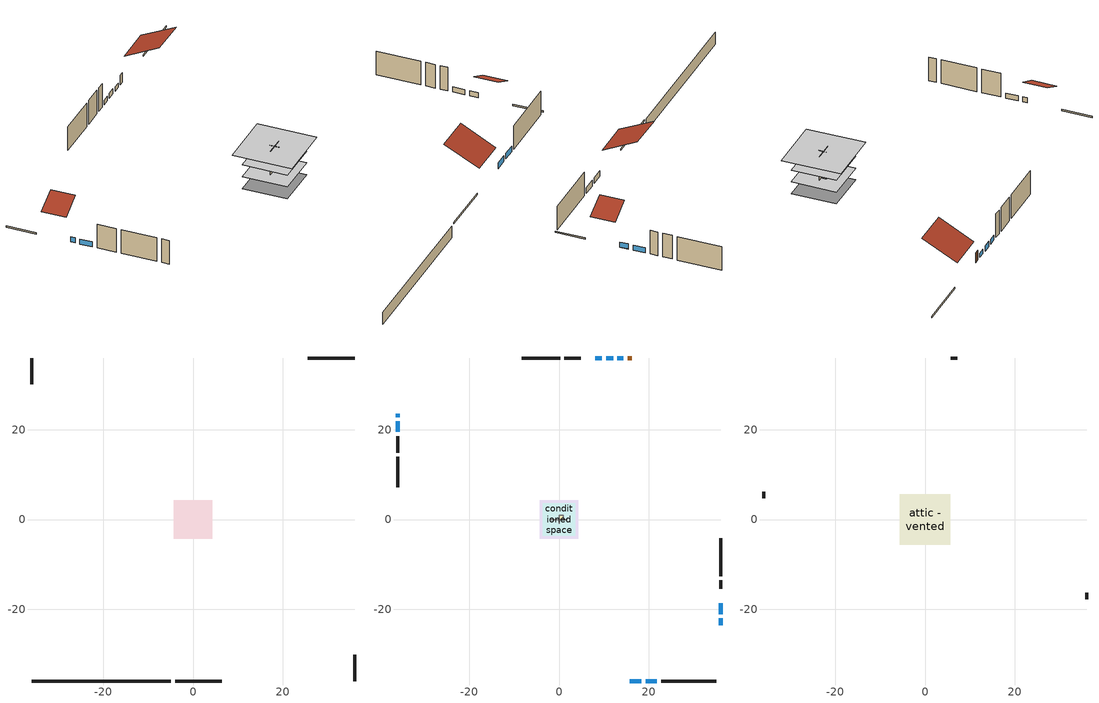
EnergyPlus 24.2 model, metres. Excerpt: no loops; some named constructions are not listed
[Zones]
basement - unconditioned
 floor foundation (Slab2 construction): -4.31,-4.31 -4.31,4.31 4.31,4.31 4.31,-4.31 z-2.13
 wall outside (RimJoist1 construction): -4,-35.96 6.39,-35.96 z0.3:0.61
 wall outside (RimJoist2 construction): -35.96,35.96 -35.96,30.17 z0.3:0.61
 wall outside (RimJoist3 construction): 35.96,35.96 25.56,35.96 z0.3:0.61
 wall outside (RimJoist4 construction): 35.96,-35.96 35.96,-30.17 z0.3:0.61
 wall foundation (FoundationWall1 construction): -35.96,-35.96 -4.93,-35.96 z-2.13:0.3
conditioned space
 floor to basement - unconditioned (Floor1 construction): -4.31,-4.31 -4.31,4.31 4.31,4.31 4.31,-4.31 z0.3
 floor to garage (Floor2 construction): -3.66,-3.66 -3.66,3.66 3.66,3.66 3.66,-3.66 z0.3
 floor adiabatic (AdiabaticFloorConstruction): -4.31,-4.31 -4.31,4.31 4.31,4.31 4.31,-4.31 z2.74
 wall outside (AdiabaticWallConstruction 1): 16.19,35.96 15.27,35.96 z0.3:2.34
 wall outside (AdiabaticWallConstruction): 15.77,-35.96 18.33,-35.96 / 19.26,-35.96 21.82,-35.96 z0.3:1.46; -35.96,23.57 -35.96,22.78 / 12.07,35.96 10.47,35.96 z0.3:1.37; -35.96,21.85 -35.96,19.48 / 35.96,-23.57 35.96,-21.99 / 35.96,-21.06 35.96,-18.69 z0.3:1.34; 14.34,35.96 13,35.96 z0.3:1.19; 9.55,35.96 8.08,35.96 z0.3:1.28
 wall outside (Wall3 construction): 22.75,-35.96 35.03,-35.96 z0.3:5.18
 wall outside (Wall4 construction): -35.96,13.97 -35.96,7.15 z0.3:5.18
 wall outside (Wall7 construction): 0.26,35.96 -8.31,35.96 z0.3:5.18
 wall outside (Wall8 construction): 35.96,-12.63 35.96,-4.15 z0.3:5.18
 wall to garage (Wall5 construction): 1.83,0 -1.83,0 z0.3:5.18
 wall to garage (Wall6 construction): 0,0.91 0,-0.91 z0.3:5.18
 window (WindowConstruction): 15.77,-35.96 18.33,-35.96 z0.3:1.46
 window (WindowConstruction 1): 19.26,-35.96 21.82,-35.96 z0.3:1.46
 window (WindowConstruction 2): -35.96,23.57 -35.96,22.78 z0.3:1.37
 window (WindowConstruction 3): -35.96,21.85 -35.96,19.48 z0.3:1.34
 window (WindowConstruction 4): 14.34,35.96 13,35.96 z0.3:1.19
 window (WindowConstruction 5): 12.07,35.96 10.47,35.96 z0.3:1.37
 window (WindowConstruction 6): 9.55,35.96 8.08,35.96 z0.3:1.28
 window (WindowConstruction 7): 35.96,-23.57 35.96,-21.99 z0.3:1.34
 window (WindowConstruction 8): 35.96,-21.06 35.96,-18.69 z0.3:1.34
 door (Door): 16.19,35.96 15.27,35.96 z0.3:2.34
 ceiling adiabatic (AdiabaticFloorConstruction): 4.31,-4.31 4.31,4.31 -4.31,4.31 -4.31,-4.31 z2.74
furnace airloop ret air zone
 floor adiabatic (AdiabaticConst): 0,0 0,1 1,1 1,0 z0
 wall adiabatic (AdiabaticConst): 0,1 0,0 1,0 1,1 0,1 z0:1
 ceiling adiabatic (AdiabaticConst): 1,0 1,1 0,1 0,0 z1
garage
 floor foundation (Slab1 construction): -3.66,-3.66 -3.66,3.66 3.66,3.66 3.66,-3.66 z0
 wall outside (Wall1 construction): -35.96,18.56 -35.96,14.9 z0.3:5.18
 wall outside (Wall12 construction): 35.96,-15.39 35.96,-13.56 z0.3:5.18
 wall outside (Wall2 construction): 4.85,35.96 1.19,35.96 z0.3:5.18
attic - vented
 floor to conditioned space (Floor3 construction Reversed): -5.66,-5.66 -5.66,5.66 5.66,5.66 5.66,-5.66 z5.18
 wall outside (Wall10 construction): 35.96,-17.76 35.96,-16.32 z0.3:5.18
 wall outside (Wall11 construction): 7.15,35.96 5.78,35.96 z0.3:5.18
 wall outside (Wall9 construction): -35.96,6.22 -35.96,4.78 z0.3:5.18
 roof outside (Roof1 construction): 14.84,-35.96,5.18 14.84,-29.23,8.55 7.32,-29.23,8.55 7.32,-35.96,5.18
 roof outside (Roof2 construction): -35.96,24.5,5.18 -31.72,24.5,7.3 -31.72,29.24,7.3 -35.96,29.24,5.18
 roof outside (Roof3 construction): 35.96,-24.5,5.18 31.72,-24.5,7.3 31.72,-29.24,7.3 35.96,-29.24,5.18
 roof outside (Roof4 construction): 17.11,35.96,5.18 17.11,29.23,8.55 24.64,29.23,8.55 24.64,35.96,5.18
[Material] Roughness=Rough; Thermal Absorptance=0.9
Name | Thickness {m} | Conductivity {W/m-K} | Density {kg/m3} | Specific Heat {J/kg-K} | Solar Absorptance | Visible Absorptance
ceiling loosefill ins | 0.254 | 0.0480833 | 16.02 | 1046.75 | 0.7 | 0.7
ceiling stud and cavity | 0.1397 | 0.104117 | 65.682 | 1177.47 | 0.7 | 0.7
floor covering | 0.0127 | 0.0433444 | 54.468 | 1339.84 | 0.6 | 0.6
floor stud and cavity | 0.1397 | 0.923637 | 92.3553 | 1139.71 | 0.7 | 0.7
gypsum board | 0.0127 | 0.160291 | 801 | 837.4 | 0.6 | 0.6
osb sheathing 0.5 in. 2; osb sheathing 0.5 in. 3 | 0.0127 | 0.115458 | 512.64 | 1214.23 | 0.7 | 0.7
osb sheathing 0.75 in. | 0.01905 | 0.115458 | 512.64 | 1214.23 | 0.7 | 0.7
wall stud and cavity 2 | 0.1397 | 0.335416 | 139.0536 | 1170.24 | 0.7 | 0.7
[Construction]
Floor1 construction Reversed: floor covering, osb sheathing 0.75 in., floor stud and cavity
Floor3 construction: ceiling loosefill ins, ceiling stud and cavity, gypsum board
Wall5 construction Reversed: gypsum board, wall stud and cavity 2, osb sheathing 0.5 in. 2
Wall6 construction Reversed: gypsum board, wall stud and cavity 2, osb sheathing 0.5 in. 3
[EnergyManagementSystem:Program]
water_heater_InletAir: Set water_heater_Tamb_act = water_heater_amb_temp; Set water_heater_RHamb_act = 0; Set water_heater_RHamb_act = water_heater_RHamb_act + (water_heater_amb_rh / 100) / 1; Set water_heater_sens_act = (0 - water_heater_sens_cool - (water_heater_tl + water_heater_fan_pwr)) / 1; Set water_heater_lat_act = (0 - water_heater_lat_cool) / 1
[EnergyManagementSystem:Subroutine]
furnace_airloop_0_duct_subroutine: Set AH_MFR = furnace_airloop_AH_MFR / 1; If AH_MFR > 0; Set AH_Tout = furnace_airloop_AH_Tout; Set AH_Wout = furnace_airloop_AH_Wout; Set RA_T = furnace_airloop_RA_T; Set RA_W = furnace_airloop_Ra_W; Set Fan_RTF = furnace_airloop_Fan_RTF; Set DZ_T = furnace_airloop_0_DZ_T; Set DZ_W = furnace_airloop_0_DZ_W; Set AH_VFR = furnace_airloop_AH_VFR / 1; Set h_SA = (@HFnTdbW AH_Tout AH_Wout); Set h_RA = (@HFnTdbW RA_T RA_W); Set h_fg = (@HfgAirFnWTdb AH_Wout AH_Tout); Set h_DZ = (@HFnTdbW DZ_T DZ_W); Set air_cp = 1006.0; Set f_sup = 0.067; Set f_ret = 0.033; Set sup_lk_mfr = f_sup * AH_MFR; Set ret_lk_mfr = f_ret * AH_MFR; Set SupTotLkToCond = sup_lk_mfr*(h_RA - h_SA); Set SupLatLkToCond = sup_lk_mfr*h_fg*(RA_W-AH_Wout); Set SupSensLkToCond = SupTotLkToCond-SupLatLkToCond; Set supply_ua = 136.917; Set eTm = 0-((Fan_RTF/(AH_MFR*air_cp))*supply_ua); Set t_sup = DZ_T+((AH_Tout-DZ_T)*(@Exp eTm)); Set SupCondToCond = AH_MFR*air_cp*(t_sup-AH_Tout); Set SupCondToDZ = 0-SupCondToCond; Set return_ua = 50.71; Set eTm = 0-((Fan_RTF/(AH_MFR*air_cp))*return_ua); Set t_ret = DZ_T+((RA_T-DZ_T)*(@Exp eTm)); Set RetCondToRP = AH_MFR*air_cp*(t_ret-RA_T); Set RetCondToDZ = 0-RetCondToRP; Set RetLatLkToRP = 0; Set RetSensLkToRP = ret_lk_mfr*air_cp*(DZ_T-RA_T); Set SupTotLkToDZ = sup_lk_mfr*(h_SA-h_DZ); Set SupLatLkToDZ = sup_lk_mfr*h_fg*(AH_Wout-DZ_W); Set SupSensLkToDZ = SupTotLkToDZ-SupLatLkToDZ; Set FracOutsideToCond = 0.5; Set FracOutsideToDZ = 0.0; Set FracCondToOutside = 0.0; Set FracDZToOutside = 0.5; Set FracDZToCond = 0.5; Set FracCondToDZ = 0.0; Set lk_imbal_vfr = @ABS(f_sup - f_ret) * AH_VFR; Set ImbalLkCondToDZ = lk_imbal_vfr * FracCondToDZ; Set ImbalLkDZToCond = lk_imbal_vfr * FracDZToCond; Set ImbalLkOutsideToCond = lk_imbal_vfr * FracOutsideToCond; Set ImbalLkOutsideToDZ = lk_imbal_vfr * FracOutsideToDZ; Set ImbalLkCondToOutside = lk_imbal_vfr * FracCondToOutside; Set ImbalLkDZToOutside = lk_imbal_vfr * FracDZToOutside; Else; Set SupLatLkToCond = 0; Set SupSensLkToCond = 0; Set SupCondToCond = 0; Set RetCondToRP = 0; Set RetLatLkToRP = 0; Set RetSensLkToRP = 0; Set RetCondToDZ = 0; Set SupCondToDZ = 0; Set SupLatLkToDZ = 0; Set SupSensLkToDZ = 0; Set ImbalLkCondToDZ = 0; Set ImbalLkDZToCond = 0; Set ImbalLkOutsideToCond = 0; Set ImbalLkOutsideToDZ = 0; Set ImbalLkCondToOutside = 0; Set ImbalLkDZToOutside = 0; EndIf; Set furnace_airloop_0_SupLatLkToCond = SupLatLkToCond; Set furnace_airloop_0_SupSensLkToCond = SupSensLkToCond; Set furnace_airloop_0_SupCondToLv = SupCondToCond; Set furnace_airloop_0_RetCondToRP = RetCondToRP; Set furnace_airloop_0_RetLatLkToRP = RetLatLkToRP; Set furnace_airloop_0_RetSensLkToRP = RetSensLkToRP; Set furnace_airloop_0_RetCondToDZ = RetCondToDZ; Set furnace_airloop_0_SupCondToDZ = SupCondToDZ; Set furnace_airloop_0_SupLatLkToDZ = SupLatLkToDZ; Set furnace_airloop_0_SupSensLkToDZ = SupSensLkToDZ; Set furnace_airloop_0_ZoneMixCondToDZ = ImbalLkCondToDZ; Set furnace_airloop_0_ZoneMixDZToCond = ImbalLkDZToCond; Set furnace_airloop_0_DuctImbalLkSupFanEquivCond = ImbalLkCondToOutside; Set furnace_airloop_0_DuctImbalLkExhFanEquivCond = ImbalLkOutsideToCond; Set furnace_airloop_0_DuctImbalLkSupFanEquivDZ = ImbalLkDZToOutside; Set furnace_airloop_0_DuctImbalLkExhFanEquivDZ = ImbalLkOutsideToDZ
[EnergyManagementSystem:ProgramCallingManager]
basement_unconditioned_1_duct_leakage_imbalance_infil_program_calling_manager: BeginZoneTimestepAfterInitHeatBalance; basement_unconditioned_1_duct_leakage_imbalance_infil_program
component_loads_program_calling_manager: EndOfZoneTimestepAfterZoneReporting; component_loads_program
fridge_schedule_program_calling_manager: BeginZoneTimestepAfterInitHeatBalance; fridge_schedule_program
furnace_airloop_0_duct_program_calling_manager: EndOfSystemTimestepAfterHVACReporting; furnace_airloop_0_duct_program
furnace_supply_fan_disaggregate_program_calling_manager: EndOfSystemTimestepBeforeHVACReporting; furnace_supply_fan_disaggregate_program
infil_program_calling_manager: BeginZoneTimestepAfterInitHeatBalance; infil_program
natural_vent_program_calling_manager: BeginZoneTimestepAfterInitHeatBalance; natural_vent_program
total_airflows_program_calling_manager: EndOfZoneTimestepAfterZoneReporting; total_airflows_program
total_loads_program_calling_manager: EndOfZoneTimestepAfterZoneReporting; total_loads_program
unmet_hours_program_calling_manager: EndOfZoneTimestepBeforeZoneReporting; unmet_hours_program
water_heater_hpwh_EC_adj_ProgramManager: EndOfSystemTimestepBeforeHVACReporting; water_heater_hpwh_EC_adj
water_heater_ProgramManager: InsideHVACSystemIterationLoop; water_heater_Control; water_heater_InletAir
[EnergyManagementSystem:OutputVariable]
Name | EMS Variable | Type of Data in Variable | Update Frequency | EMS Program or Subroutine | Units
furnace supply fan disaggregate htg primary | furnace_supply_fan_primary_htg | Summed | SystemTimestep | furnace_supply_fan_disaggregate_program | J
loads_htg_tot_peakload_outvar; loads_htg_tot_annual_outvar; loads_htg_tot_timeseries_outvar | loads_htg_tot | Summed | ZoneTimestep | total_loads_program | J
loads_clg_tot_peakload_outvar; loads_clg_tot_annual_outvar; loads_clg_tot_timeseries_outvar | loads_clg_tot | Summed | ZoneTimestep | total_loads_program | J
htg_unmet_hours_annual_outvar; htg_unmet_hours_timeseries_outvar | htg_unmet_hours | Summed | ZoneTimestep | unmet_hours_program | hr
clg_unmet_hours_annual_outvar; clg_unmet_hours_timeseries_outvar | clg_unmet_hours | Summed | ZoneTimestep | unmet_hours_program | hr
loads_htg_roofs_annual_outvar; loads_htg_roofs_timeseries_outvar | loads_htg_roofs | Summed | ZoneTimestep | component_loads_program | J
loads_htg_ceilings_annual_outvar; loads_htg_ceilings_timeseries_outvar | loads_htg_ceilings | Summed | ZoneTimestep | component_loads_program | J
loads_htg_walls_annual_outvar; loads_htg_walls_timeseries_outvar | loads_htg_walls | Summed | ZoneTimestep | component_loads_program | J
loads_htg_rim_joists_annual_outvar; loads_htg_rim_joists_timeseries_outvar | loads_htg_rim_joists | Summed | ZoneTimestep | component_loads_program | J
loads_htg_foundation_walls_annual_outvar; loads_htg_foundation_walls_timeseries_outvar | loads_htg_foundation_walls | Summed | ZoneTimestep | component_loads_program | J
loads_htg_doors_annual_outvar; loads_htg_doors_timeseries_outvar | loads_htg_doors | Summed | ZoneTimestep | component_loads_program | J
loads_htg_windows_conduction_annual_outvar; loads_htg_windows_conduction_timeseries_outvar | loads_htg_windows_conduction | Summed | ZoneTimestep | component_loads_program | J
loads_htg_windows_solar_annual_outvar; loads_htg_windows_solar_timeseries_outvar | loads_htg_windows_solar | Summed | ZoneTimestep | component_loads_program | J
loads_htg_skylights_conduction_annual_outvar; loads_htg_skylights_conduction_timeseries_outvar | loads_htg_skylights_conduction | Summed | ZoneTimestep | component_loads_program | J
loads_htg_skylights_solar_annual_outvar; loads_htg_skylights_solar_timeseries_outvar | loads_htg_skylights_solar | Summed | ZoneTimestep | component_loads_program | J
loads_htg_floors_annual_outvar; loads_htg_floors_timeseries_outvar | loads_htg_floors | Summed | ZoneTimestep | component_loads_program | J
loads_htg_slabs_annual_outvar; loads_htg_slabs_timeseries_outvar | loads_htg_slabs | Summed | ZoneTimestep | component_loads_program | J
loads_htg_internal_mass_annual_outvar; loads_htg_internal_mass_timeseries_outvar | loads_htg_internal_mass | Summed | ZoneTimestep | component_loads_program | J
loads_htg_infil_annual_outvar; loads_htg_infil_timeseries_outvar | loads_htg_infil | Summed | ZoneTimestep | component_loads_program | J
loads_htg_natvent_annual_outvar; loads_htg_natvent_timeseries_outvar | loads_htg_natvent | Summed | ZoneTimestep | component_loads_program | J
loads_htg_mechvent_annual_outvar; loads_htg_mechvent_timeseries_outvar | loads_htg_mechvent | Summed | ZoneTimestep | component_loads_program | J
loads_htg_whf_annual_outvar; loads_htg_whf_timeseries_outvar | loads_htg_whf | Summed | ZoneTimestep | component_loads_program | J
loads_htg_ducts_annual_outvar; loads_htg_ducts_timeseries_outvar | loads_htg_ducts | Summed | ZoneTimestep | component_loads_program | J
loads_htg_intgains_annual_outvar; loads_htg_intgains_timeseries_outvar | loads_htg_intgains | Summed | ZoneTimestep | component_loads_program | J
loads_htg_lighting_annual_outvar; loads_htg_lighting_timeseries_outvar | loads_htg_lighting | Summed | ZoneTimestep | component_loads_program | J
loads_clg_roofs_annual_outvar; loads_clg_roofs_timeseries_outvar | loads_clg_roofs | Summed | ZoneTimestep | component_loads_program | J
loads_clg_ceilings_annual_outvar; loads_clg_ceilings_timeseries_outvar | loads_clg_ceilings | Summed | ZoneTimestep | component_loads_program | J
loads_clg_walls_annual_outvar; loads_clg_walls_timeseries_outvar | loads_clg_walls | Summed | ZoneTimestep | component_loads_program | J
loads_clg_rim_joists_annual_outvar; loads_clg_rim_joists_timeseries_outvar | loads_clg_rim_joists | Summed | ZoneTimestep | component_loads_program | J
loads_clg_foundation_walls_annual_outvar; loads_clg_foundation_walls_timeseries_outvar | loads_clg_foundation_walls | Summed | ZoneTimestep | component_loads_program | J
loads_clg_doors_annual_outvar; loads_clg_doors_timeseries_outvar | loads_clg_doors | Summed | ZoneTimestep | component_loads_program | J
loads_clg_windows_conduction_annual_outvar; loads_clg_windows_conduction_timeseries_outvar | loads_clg_windows_conduction | Summed | ZoneTimestep | component_loads_program | J
loads_clg_windows_solar_annual_outvar; loads_clg_windows_solar_timeseries_outvar | loads_clg_windows_solar | Summed | ZoneTimestep | component_loads_program | J
loads_clg_skylights_conduction_annual_outvar; loads_clg_skylights_conduction_timeseries_outvar | loads_clg_skylights_conduction | Summed | ZoneTimestep | component_loads_program | J
loads_clg_skylights_solar_annual_outvar; loads_clg_skylights_solar_timeseries_outvar | loads_clg_skylights_solar | Summed | ZoneTimestep | component_loads_program | J
loads_clg_floors_annual_outvar; loads_clg_floors_timeseries_outvar | loads_clg_floors | Summed | ZoneTimestep | component_loads_program | J
loads_clg_slabs_annual_outvar; loads_clg_slabs_timeseries_outvar | loads_clg_slabs | Summed | ZoneTimestep | component_loads_program | J
loads_clg_internal_mass_annual_outvar; loads_clg_internal_mass_timeseries_outvar | loads_clg_internal_mass | Summed | ZoneTimestep | component_loads_program | J
loads_clg_infil_annual_outvar; loads_clg_infil_timeseries_outvar | loads_clg_infil | Summed | ZoneTimestep | component_loads_program | J
loads_clg_natvent_annual_outvar; loads_clg_natvent_timeseries_outvar | loads_clg_natvent | Summed | ZoneTimestep | component_loads_program | J
loads_clg_mechvent_annual_outvar; loads_clg_mechvent_timeseries_outvar | loads_clg_mechvent | Summed | ZoneTimestep | component_loads_program | J
loads_clg_whf_annual_outvar; loads_clg_whf_timeseries_outvar | loads_clg_whf | Summed | ZoneTimestep | component_loads_program | J
loads_clg_ducts_annual_outvar; loads_clg_ducts_timeseries_outvar | loads_clg_ducts | Summed | ZoneTimestep | component_loads_program | J
loads_clg_intgains_annual_outvar; loads_clg_intgains_timeseries_outvar | loads_clg_intgains | Summed | ZoneTimestep | component_loads_program | J
loads_clg_lighting_annual_outvar; loads_clg_lighting_timeseries_outvar | loads_clg_lighting | Summed | ZoneTimestep | component_loads_program | J
total_infil_flow_rate_timeseries_outvar | total_infil_flow_rate | Averaged | ZoneTimestep | total_airflows_program | m^3/s
total_mechvent_flow_rate_timeseries_outvar | total_mechvent_flow_rate | Averaged | ZoneTimestep | total_airflows_program | m^3/s
total_natvent_flow_rate_timeseries_outvar | total_natvent_flow_rate | Averaged | ZoneTimestep | total_airflows_program | m^3/s
total_whf_flow_rate_timeseries_outvar | total_whf_flow_rate | Averaged | ZoneTimestep | total_airflows_program | m^3/s
[Schedule:Day:Interval]
cooling season schedule day; cooling season schedule day 2; cooling season schedule default day; natural vent schedule default day: No, 24:00, 0
cooling season schedule day 1; natural vent schedule day: No, 24:00, 1
exterior lighting schedule day 10: No, 01:00, 0.552381, 03:00, 0.510952, 05:00, 0.483333, 06:00, 0.538571, 07:00, 0.607619, 08:00, 0.56619, 09:00, 0.428095, 10:00, 0.345238, 12:00, 0.331429, 13:00, 0.345238, 14:00, 0.386667, 15:00, 0.414286, 16:00, 0.483333, 17:00, 0.607619, 18:00, 0.773333, 19:00, 0.88381, 20:00, 0.939048, 21:00, 0.966667, 22:00, 0.897619, 23:00, 0.773333, 24:00, 0.649048
exterior lighting schedule day 11: No, 01:00, 0.571429, 03:00, 0.528571, 05:00, 0.5, 06:00, 0.557143, 07:00, 0.628571, 08:00, 0.585714, 09:00, 0.442857, 10:00, 0.357143, 12:00, 0.342857, 13:00, 0.357143, 14:00, 0.4, 15:00, 0.428571, 16:00, 0.5, 17:00, 0.628571, 18:00, 0.8, 19:00, 0.914286, 20:00, 0.971429, 21:00, 1, 22:00, 0.928571, 23:00, 0.8, 24:00, 0.671429
exterior lighting schedule day 2: No, 01:00, 0.485714, 03:00, 0.449286, 05:00, 0.425, 06:00, 0.473571, 07:00, 0.534286, 08:00, 0.497857, 09:00, 0.376429, 10:00, 0.303571, 12:00, 0.291429, 13:00, 0.303571, 14:00, 0.34, 15:00, 0.364286, 16:00, 0.425, 17:00, 0.534286, 18:00, 0.68, 19:00, 0.777143, 20:00, 0.825714, 21:00, 0.85, 22:00, 0.789286, 23:00, 0.68, 24:00, 0.570714
exterior lighting schedule day 3: No, 01:00, 0.442857, 03:00, 0.409643, 05:00, 0.3875, 06:00, 0.431786, 07:00, 0.487143, 08:00, 0.453929, 09:00, 0.343214, 10:00, 0.276786, 12:00, 0.265714, 13:00, 0.276786, 14:00, 0.31, 15:00, 0.332143, 16:00, 0.3875, 17:00, 0.487143, 18:00, 0.62, 19:00, 0.708571, 20:00, 0.752857, 21:00, 0.775, 22:00, 0.719643, 23:00, 0.62, 24:00, 0.520357
exterior lighting schedule day 4: No, 01:00, 0.4, 03:00, 0.37, 05:00, 0.35, 06:00, 0.39, 07:00, 0.44, 08:00, 0.41, 09:00, 0.31, 10:00, 0.25, 12:00, 0.24, 13:00, 0.25, 14:00, 0.28, 15:00, 0.3, 16:00, 0.35, 17:00, 0.44, 18:00, 0.56, 19:00, 0.64, 20:00, 0.68, 21:00, 0.7, 22:00, 0.65, 23:00, 0.56, 24:00, 0.47
exterior lighting schedule day 5: No, 01:00, 0.380952, 03:00, 0.352381, 05:00, 0.333333, 06:00, 0.371429, 07:00, 0.419048, 08:00, 0.390476, 09:00, 0.295238, 10:00, 0.238095, 12:00, 0.228571, 13:00, 0.238095, 14:00, 0.266667, 15:00, 0.285714, 16:00, 0.333333, 17:00, 0.419048, 18:00, 0.533333, 19:00, 0.609524, 20:00, 0.647619, 21:00, 0.666667, 22:00, 0.619048, 23:00, 0.533333, 24:00, 0.447619
exterior lighting schedule day 6: No, 01:00, 0.390476, 03:00, 0.36119, 05:00, 0.341667, 06:00, 0.380714, 07:00, 0.429524, 08:00, 0.400238, 09:00, 0.302619, 10:00, 0.244048, 12:00, 0.234286, 13:00, 0.244048, 14:00, 0.273333, 15:00, 0.292857, 16:00, 0.341667, 17:00, 0.429524, 18:00, 0.546667, 19:00, 0.624762, 20:00, 0.66381, 21:00, 0.683333, 22:00, 0.634524, 23:00, 0.546667, 24:00, 0.45881
exterior lighting schedule day 7: No, 01:00, 0.419048, 03:00, 0.387619, 05:00, 0.366667, 06:00, 0.408571, 07:00, 0.460952, 08:00, 0.429524, 09:00, 0.324762, 10:00, 0.261905, 12:00, 0.251429, 13:00, 0.261905, 14:00, 0.293333, 15:00, 0.314286, 16:00, 0.366667, 17:00, 0.460952, 18:00, 0.586667, 19:00, 0.670476, 20:00, 0.712381, 21:00, 0.733333, 22:00, 0.680952, 23:00, 0.586667, 24:00, 0.492381
exterior lighting schedule day 8: No, 01:00, 0.466667, 03:00, 0.431667, 05:00, 0.408333, 06:00, 0.455, 07:00, 0.513333, 08:00, 0.478333, 09:00, 0.361667, 10:00, 0.291667, 12:00, 0.28, 13:00, 0.291667, 14:00, 0.326667, 15:00, 0.35, 16:00, 0.408333, 17:00, 0.513333, 18:00, 0.653333, 19:00, 0.746667, 20:00, 0.793333, 21:00, 0.816667, 22:00, 0.758333, 23:00, 0.653333, 24:00, 0.548333
exterior lighting schedule day 9: No, 01:00, 0.509524, 03:00, 0.47131, 05:00, 0.445833, 06:00, 0.496786, 07:00, 0.560476, 08:00, 0.522262, 09:00, 0.394881, 10:00, 0.318452, 12:00, 0.305714, 13:00, 0.318452, 14:00, 0.356667, 15:00, 0.382143, 16:00, 0.445833, 17:00, 0.560476, 18:00, 0.713333, 19:00, 0.815238, 20:00, 0.86619, 21:00, 0.891667, 22:00, 0.827976, 23:00, 0.713333, 24:00, 0.59869
[Schedule:Week:Daily]
cooling season schedule Week Rule - Jan1-May26: cooling season schedule day, cooling season schedule day, cooling season schedule day, cooling season schedule day, cooling season schedule day, cooling season schedule day, cooling season schedule day, cooling season schedule default day, cooling season schedule default day, cooling season schedule default day, cooling season schedule default day, cooling season schedule default day
cooling season schedule Week Rule - May27-Jun2: cooling season schedule day, cooling season schedule day, cooling season schedule day, cooling season schedule day, cooling season schedule day, cooling season schedule day 1, cooling season schedule day 1, cooling season schedule default day, cooling season schedule default day, cooling season schedule default day, cooling season schedule default day, cooling season schedule default day
cooling season schedule Week Rule - Jun3-Sep29: cooling season schedule day 1, cooling season schedule day 1, cooling season schedule day 1, cooling season schedule day 1, cooling season schedule day 1, cooling season schedule day 1, cooling season schedule day 1, cooling season schedule default day, cooling season schedule default day, cooling season schedule default day, cooling season schedule default day, cooling season schedule default day
cooling season schedule Week Rule - Sep30-Oct6: cooling season schedule day 1, cooling season schedule day 2, cooling season schedule day 2, cooling season schedule day 2, cooling season schedule day 2, cooling season schedule day 2, cooling season schedule day 2, cooling season schedule default day, cooling season schedule default day, cooling season schedule default day, cooling season schedule default day, cooling season schedule default day
cooling season schedule Week Rule - Oct7-Dec31: cooling season schedule day 2, cooling season schedule day 2, cooling season schedule day 2, cooling season schedule day 2, cooling season schedule day 2, cooling season schedule day 2, cooling season schedule day 2, cooling season schedule default day, cooling season schedule default day, cooling season schedule default day, cooling season schedule default day, cooling season schedule default day
natural vent schedule Week Rule - Jan1-Jan6: natural vent schedule day, natural vent schedule day, natural vent schedule default day, natural vent schedule day, natural vent schedule default day, natural vent schedule day, natural vent schedule default day, natural vent schedule default day, natural vent schedule default day, natural vent schedule default day, natural vent schedule default day, natural vent schedule default day
natural vent schedule Week Rule - Jan7-Dec31: natural vent schedule default day, natural vent schedule day, natural vent schedule default day, natural vent schedule day, natural vent schedule default day, natural vent schedule day, natural vent schedule default day, natural vent schedule default day, natural vent schedule default day, natural vent schedule default day, natural vent schedule default day, natural vent schedule default day
[Schedule:Year]
cooling season schedule: cooling season schedule Week Rule - Jan1-May26, 1, 1, 5, 26, cooling season schedule Week Rule - May27-Jun2, 5, 27, 6, 2, cooling season schedule Week Rule - Jun3-Sep29, 6, 3, 9, 29, cooling season schedule Week Rule - Sep30-Oct6, 9, 30, 10, 6, cooling season schedule Week Rule - Oct7-Dec31, 10, 7, 12, 31
natural vent schedule: natural vent schedule Week Rule - Jan1-Jan6, 1, 1, 1, 6, natural vent schedule Week Rule - Jan7-Dec31, 1, 7, 12, 31
[Schedule:File]
hot_water_dishwasher: File=in.schedules.csv; Column Number=7; Rows to Skip at Top=1; Number of Hours of Data=8760; Column Separator=Comma; Interpolate to Timestep=Yes; Minutes per Item=15; Adjust Schedule for Daylight Savings=Yes
